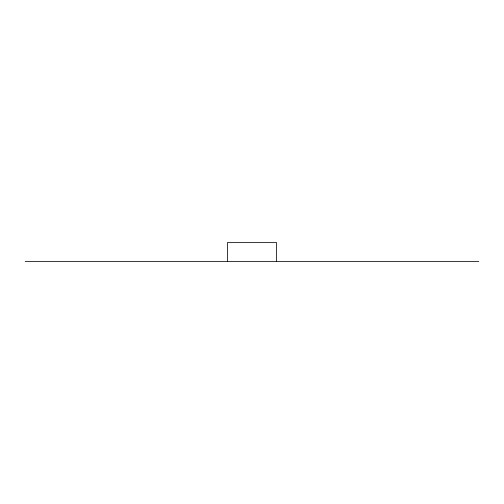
<?xml version="1.0" encoding="UTF-8"?>
<svg xmlns="http://www.w3.org/2000/svg" width="504" height="504" viewBox="0 0 504 504"><rect width="100%" height="100%" fill="white"/><g stroke="black" fill="none" stroke-linecap="round" stroke-linejoin="round"><path stroke-width="0.76" d="M25.2 261.374L478.8 261.374M276.595 261.374L276.595 242.626L227.405 242.626L227.405 261.374"/></g></svg>
